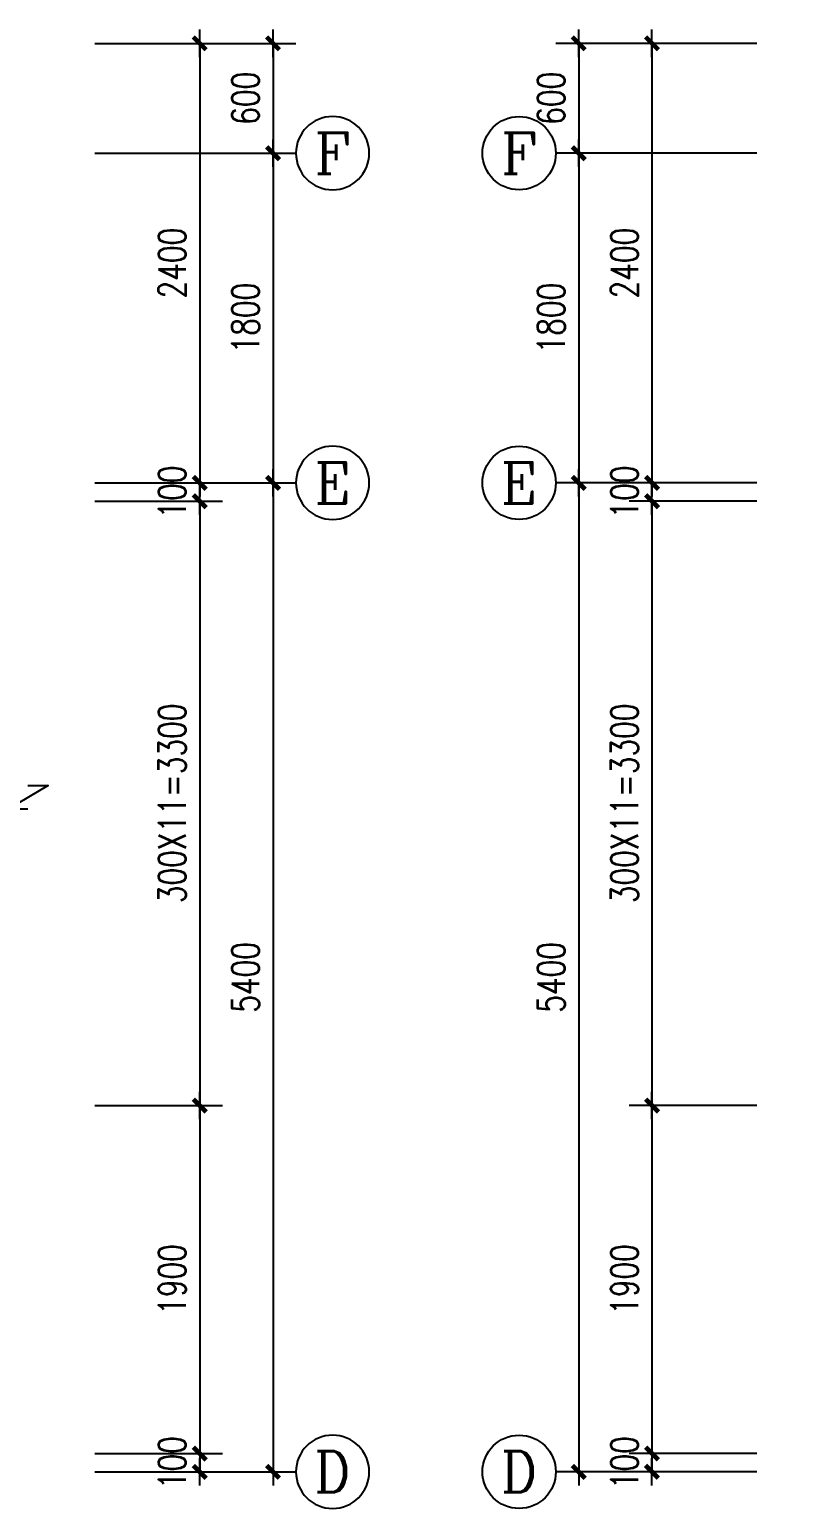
# Model space of a CAD drawing. Extents: x -105837 to 547563, y 466041 to 508041.
# Drawn here: x 326126 to 334363, y 481276 to 497426 of the extents above; entities that cross this region are included whole.
import ezdxf
from ezdxf.enums import TextEntityAlignment as Align

# ---------------------------------------------------------------- set-up
doc = ezdxf.new("R2010")
doc.units = 0
doc.header["$LTSCALE"] = 1000
doc.header["$MEASUREMENT"] = 0
doc.layers.get('0').update_dxf_attribs({"linetype": 'CONTINUOUS'})
doc.layers.get('DEFPOINTS').update_dxf_attribs({"linetype": 'CONTINUOUS'})
for name, color, linetype in [('AXIS', 3, 'CONTINUOUS'), ('AXIS_TEXT', 7, 'CONTINUOUS'), ('PUB_DIM', 3, 'CONTINUOUS')]:
    doc.layers.add(name, color=color, linetype=linetype)
doc.styles.add('COMPLEX', font='COMPLEX.shx')
doc.styles.add('DIM_FONT', font='SIMPLEX.shx', dxfattribs={"width": 0.75})
doc.dimstyles.new('DIMN', dxfattribs={"dimtxt": 300, "dimasz": 1, "dimexe": 250, "dimexo": 300, "dimgap": 150, "dimtad": 1, "dimdec": 0, "dimzin": 0, "dimdsep": 46, "dimtxsty": 'DIM_FONT', "dimblk": '_DIMX', "dimcen": 0.09, "dimclrt": 7, "dimadec": 0, "dimazin": 0, "dimtfac": 1, "dimtdec": 0, "dimtix": 1, "dimtmove": 2, "dimatfit": 3, "dimldrblk": '_DIMX', "dimfxl": 1, "dimtolj": 1, "dimtzin": 0, "dimarcsym": 0})

# ---------------------------------------------------------------- blocks, each defined once
blk = doc.blocks.new('_DIMX')
blk.add_line((-150, 0), (150, 0))
at = {"const_width": 50}
blk.add_lwpolyline([(-70, -70), (70, 70)], dxfattribs=at)
blk = doc.blocks.new('*D124')
at = {"layer": 'DEFPOINTS', "color": 0, "transparency": 16777216}
for p in [(326537, 485676), (326537, 481876), (327982, 481876)]:
    blk.add_point(p, dxfattribs=at)
at = {"layer": 'PUB_DIM', "color": 0, "lineweight": -2, "transparency": 16777216}
for p, q in [((326837, 485676), (328232, 485676)), ((327982, 485675), (327982, 481877)), ((326837, 481876), (328232, 481876))]:
    blk.add_line(p, q, dxfattribs=at)
for p, rotation in [((327982, 485676), 90), ((327982, 481876), 270)]:
    blk.add_blockref('_DIMX', p, dxfattribs=dict(at, rotation=rotation))
at = {"layer": 'PUB_DIM', "color": 7, "transparency": 16777216, "insert": (327682, 483776), "char_height": 300, "attachment_point": 5, "rotation": 90, "style": 'DIM_FONT'}
blk.add_mtext('\\A1;1900', dxfattribs=at)
blk = doc.blocks.new('*D125')
at = {"layer": 'DEFPOINTS', "color": 0, "transparency": 16777216}
for p in [(326537, 492476), (326537, 481676), (328782, 481676)]:
    blk.add_point(p, dxfattribs=at)
at = {"layer": 'PUB_DIM', "color": 0, "lineweight": -2, "transparency": 16777216}
for p, q in [((326837, 492476), (329032, 492476)), ((328782, 492475), (328782, 481677)), ((326837, 481676), (329032, 481676))]:
    blk.add_line(p, q, dxfattribs=at)
for p, rotation in [((328782, 492476), 90), ((328782, 481676), 270)]:
    blk.add_blockref('_DIMX', p, dxfattribs=dict(at, rotation=rotation))
at = {"layer": 'PUB_DIM', "color": 7, "transparency": 16777216, "insert": (328482, 487076), "char_height": 300, "attachment_point": 5, "rotation": 90, "style": 'DIM_FONT'}
blk.add_mtext('\\A1;5400', dxfattribs=at)
blk = doc.blocks.new('*D126')
at = {"layer": 'DEFPOINTS', "color": 0, "transparency": 16777216}
for p in [(326537, 481876), (326537, 481676), (327982, 481676)]:
    blk.add_point(p, dxfattribs=at)
at = {"layer": 'PUB_DIM', "color": 0, "lineweight": -2, "transparency": 16777216}
for p, q in [((326837, 481876), (328232, 481876)), ((327982, 481877), (327982, 481878)), ((327982, 481876), (327982, 481676)), ((326837, 481676), (328232, 481676)), ((327982, 481675), (327982, 481674))]:
    blk.add_line(p, q, dxfattribs=at)
for p, rotation in [((327982, 481876), 270), ((327982, 481676), 90)]:
    blk.add_blockref('_DIMX', p, dxfattribs=dict(at, rotation=rotation))
at = {"layer": 'PUB_DIM', "color": 7, "transparency": 16777216, "insert": (327682, 481776), "char_height": 300, "attachment_point": 5, "rotation": 90, "style": 'DIM_FONT'}
blk.add_mtext('\\A1;100', dxfattribs=at)
blk = doc.blocks.new('_axiso')
blk.add_circle((0, 0), 0.5)
at = {"layer": 'AXIS_TEXT', "style": 'COMPLEX', "width": 1.041667}
blk.add_attdef('A', text='', height=0.56, dxfattribs=at).set_placement((-0.25, -0.28), (0.25, -0.28), align=Align.FIT)
blk = doc.blocks.new('*D127')
at = {"layer": 'DEFPOINTS', "color": 0, "transparency": 16777216}
for p in [(326537, 497276), (326537, 492476), (327982, 492476)]:
    blk.add_point(p, dxfattribs=at)
at = {"layer": 'PUB_DIM', "color": 0, "lineweight": -2, "transparency": 16777216}
for p, q in [((326837, 497276), (328232, 497276)), ((327982, 497275), (327982, 492477)), ((326837, 492476), (328232, 492476))]:
    blk.add_line(p, q, dxfattribs=at)
for p, rotation in [((327982, 497276), 90), ((327982, 492476), 270)]:
    blk.add_blockref('_DIMX', p, dxfattribs=dict(at, rotation=rotation))
at = {"layer": 'PUB_DIM', "color": 7, "transparency": 16777216, "insert": (327682, 494876), "char_height": 300, "attachment_point": 5, "rotation": 90, "style": 'DIM_FONT'}
blk.add_mtext('\\A1;2400', dxfattribs=at)
blk = doc.blocks.new('*D128')
at = {"layer": 'DEFPOINTS', "color": 0, "transparency": 16777216}
for p in [(326537, 492476), (327982, 492476), (326537, 492276)]:
    blk.add_point(p, dxfattribs=at)
at = {"layer": 'PUB_DIM', "color": 0, "lineweight": -2, "transparency": 16777216}
for p, q in [((326837, 492476), (328232, 492476)), ((327982, 492477), (327982, 492478)), ((327982, 492276), (327982, 492476)), ((326837, 492276), (328232, 492276)), ((327982, 492275), (327982, 492274))]:
    blk.add_line(p, q, dxfattribs=at)
for p, rotation in [((327982, 492476), 270), ((327982, 492276), 90)]:
    blk.add_blockref('_DIMX', p, dxfattribs=dict(at, rotation=rotation))
at = {"layer": 'PUB_DIM', "color": 7, "transparency": 16777216, "insert": (327682, 492376), "char_height": 300, "attachment_point": 5, "rotation": 90, "style": 'DIM_FONT'}
blk.add_mtext('\\A1;100', dxfattribs=at)
blk = doc.blocks.new('*D129')
at = {"layer": 'DEFPOINTS', "color": 0, "transparency": 16777216}
for p in [(327337, 497276), (327337, 496076), (328782, 496076)]:
    blk.add_point(p, dxfattribs=at)
at = {"layer": 'PUB_DIM', "color": 0, "lineweight": -2, "transparency": 16777216}
for p, q in [((327637, 497276), (329032, 497276)), ((328782, 497275), (328782, 496077)), ((327637, 496076), (329032, 496076))]:
    blk.add_line(p, q, dxfattribs=at)
for p, rotation in [((328782, 497276), 90), ((328782, 496076), 270)]:
    blk.add_blockref('_DIMX', p, dxfattribs=dict(at, rotation=rotation))
at = {"layer": 'PUB_DIM', "color": 7, "transparency": 16777216, "insert": (328482, 496676), "char_height": 300, "attachment_point": 5, "rotation": 90, "style": 'DIM_FONT'}
blk.add_mtext('\\A1;600', dxfattribs=at)
blk = doc.blocks.new('*D130')
at = {"layer": 'DEFPOINTS', "color": 0, "transparency": 16777216}
for p in [(326537, 496076), (326537, 492476), (328782, 492476)]:
    blk.add_point(p, dxfattribs=at)
at = {"layer": 'PUB_DIM', "color": 0, "lineweight": -2, "transparency": 16777216}
for p, q in [((326837, 496076), (329032, 496076)), ((328782, 496075), (328782, 492477)), ((326837, 492476), (329032, 492476))]:
    blk.add_line(p, q, dxfattribs=at)
for p, rotation in [((328782, 496076), 90), ((328782, 492476), 270)]:
    blk.add_blockref('_DIMX', p, dxfattribs=dict(at, rotation=rotation))
at = {"layer": 'PUB_DIM', "color": 7, "transparency": 16777216, "insert": (328482, 494276), "char_height": 300, "attachment_point": 5, "rotation": 90, "style": 'DIM_FONT'}
blk.add_mtext('\\A1;1800', dxfattribs=at)
blk = doc.blocks.new('*D131')
at = {"layer": 'DEFPOINTS', "color": 0, "transparency": 16777216}
for p in [(326537, 492276), (326537, 485676), (327982, 485676)]:
    blk.add_point(p, dxfattribs=at)
at = {"layer": 'PUB_DIM', "color": 0, "lineweight": -2, "transparency": 16777216}
for p, q in [((326837, 492276), (328232, 492276)), ((327982, 492275), (327982, 485677)), ((326837, 485676), (328232, 485676))]:
    blk.add_line(p, q, dxfattribs=at)
for p, rotation in [((327982, 492276), 90), ((327982, 485676), 270)]:
    blk.add_blockref('_DIMX', p, dxfattribs=dict(at, rotation=rotation))
at = {"layer": 'PUB_DIM', "color": 7, "transparency": 16777216, "insert": (327682, 488976), "char_height": 300, "attachment_point": 5, "rotation": 90, "style": 'DIM_FONT'}
blk.add_mtext('\\A1;300X11=3300', dxfattribs=at)
blk = doc.blocks.new('*D157')
at = {"layer": 'DEFPOINTS', "color": 0, "transparency": 16777216}
for p in [(334363, 485676), (332918, 481876), (334363, 481876)]:
    blk.add_point(p, dxfattribs=at)
at = {"layer": 'PUB_DIM', "color": 0, "lineweight": -2, "transparency": 16777216}
for p, q in [((334063, 485676), (332668, 485676)), ((332918, 485675), (332918, 481877)), ((334063, 481876), (332668, 481876))]:
    blk.add_line(p, q, dxfattribs=at)
for p, rotation in [((332918, 485676), 90), ((332918, 481876), 270)]:
    blk.add_blockref('_DIMX', p, dxfattribs=dict(at, rotation=rotation))
at = {"layer": 'PUB_DIM', "color": 7, "transparency": 16777216, "insert": (332618, 483776), "char_height": 300, "attachment_point": 5, "rotation": 90, "style": 'DIM_FONT'}
blk.add_mtext('\\A1;1900', dxfattribs=at)
blk = doc.blocks.new('*D158')
at = {"layer": 'DEFPOINTS', "color": 0, "transparency": 16777216}
for p in [(334363, 492476), (332118, 481676), (334363, 481676)]:
    blk.add_point(p, dxfattribs=at)
at = {"layer": 'PUB_DIM', "color": 0, "lineweight": -2, "transparency": 16777216}
for p, q in [((334063, 492476), (331868, 492476)), ((332118, 492475), (332118, 481677)), ((334063, 481676), (331868, 481676))]:
    blk.add_line(p, q, dxfattribs=at)
for p, rotation in [((332118, 492476), 90), ((332118, 481676), 270)]:
    blk.add_blockref('_DIMX', p, dxfattribs=dict(at, rotation=rotation))
at = {"layer": 'PUB_DIM', "color": 7, "transparency": 16777216, "insert": (331818, 487076), "char_height": 300, "attachment_point": 5, "rotation": 90, "style": 'DIM_FONT'}
blk.add_mtext('\\A1;5400', dxfattribs=at)
blk = doc.blocks.new('*D159')
at = {"layer": 'DEFPOINTS', "color": 0, "transparency": 16777216}
for p in [(334363, 481876), (332918, 481676), (334363, 481676)]:
    blk.add_point(p, dxfattribs=at)
at = {"layer": 'PUB_DIM', "color": 0, "lineweight": -2, "transparency": 16777216}
for p, q in [((334063, 481876), (332668, 481876)), ((332918, 481877), (332918, 481878)), ((332918, 481876), (332918, 481676)), ((334063, 481676), (332668, 481676)), ((332918, 481675), (332918, 481674))]:
    blk.add_line(p, q, dxfattribs=at)
for p, rotation in [((332918, 481876), 270), ((332918, 481676), 90)]:
    blk.add_blockref('_DIMX', p, dxfattribs=dict(at, rotation=rotation))
at = {"layer": 'PUB_DIM', "color": 7, "transparency": 16777216, "insert": (332618, 481776), "char_height": 300, "attachment_point": 5, "rotation": 90, "style": 'DIM_FONT'}
blk.add_mtext('\\A1;100', dxfattribs=at)
blk = doc.blocks.new('*D160')
at = {"layer": 'DEFPOINTS', "color": 0, "transparency": 16777216}
for p in [(334363, 497276), (332918, 492476), (334363, 492476)]:
    blk.add_point(p, dxfattribs=at)
at = {"layer": 'PUB_DIM', "color": 0, "lineweight": -2, "transparency": 16777216}
for p, q in [((334063, 497276), (332668, 497276)), ((332918, 497275), (332918, 492477)), ((334063, 492476), (332668, 492476))]:
    blk.add_line(p, q, dxfattribs=at)
for p, rotation in [((332918, 497276), 90), ((332918, 492476), 270)]:
    blk.add_blockref('_DIMX', p, dxfattribs=dict(at, rotation=rotation))
at = {"layer": 'PUB_DIM', "color": 7, "transparency": 16777216, "insert": (332618, 494876), "char_height": 300, "attachment_point": 5, "rotation": 90, "style": 'DIM_FONT'}
blk.add_mtext('\\A1;2400', dxfattribs=at)
blk = doc.blocks.new('*D161')
at = {"layer": 'DEFPOINTS', "color": 0, "transparency": 16777216}
for p in [(332918, 492476), (334363, 492476), (334363, 492276)]:
    blk.add_point(p, dxfattribs=at)
at = {"layer": 'PUB_DIM', "color": 0, "lineweight": -2, "transparency": 16777216}
for p, q in [((334063, 492476), (332668, 492476)), ((332918, 492477), (332918, 492478)), ((332918, 492276), (332918, 492476)), ((334063, 492276), (332668, 492276)), ((332918, 492275), (332918, 492274))]:
    blk.add_line(p, q, dxfattribs=at)
for p, rotation in [((332918, 492476), 270), ((332918, 492276), 90)]:
    blk.add_blockref('_DIMX', p, dxfattribs=dict(at, rotation=rotation))
at = {"layer": 'PUB_DIM', "color": 7, "transparency": 16777216, "insert": (332618, 492376), "char_height": 300, "attachment_point": 5, "rotation": 90, "style": 'DIM_FONT'}
blk.add_mtext('\\A1;100', dxfattribs=at)
blk = doc.blocks.new('*D162')
at = {"layer": 'DEFPOINTS', "color": 0, "transparency": 16777216}
for p in [(334363, 496076), (332118, 492476), (334363, 492476)]:
    blk.add_point(p, dxfattribs=at)
at = {"layer": 'PUB_DIM', "color": 0, "lineweight": -2, "transparency": 16777216}
for p, q in [((334063, 496076), (331868, 496076)), ((332118, 496075), (332118, 492477)), ((334063, 492476), (331868, 492476))]:
    blk.add_line(p, q, dxfattribs=at)
for p, rotation in [((332118, 496076), 90), ((332118, 492476), 270)]:
    blk.add_blockref('_DIMX', p, dxfattribs=dict(at, rotation=rotation))
at = {"layer": 'PUB_DIM', "color": 7, "transparency": 16777216, "insert": (331818, 494276), "char_height": 300, "attachment_point": 5, "rotation": 90, "style": 'DIM_FONT'}
blk.add_mtext('\\A1;1800', dxfattribs=at)
blk = doc.blocks.new('*D163')
at = {"layer": 'DEFPOINTS', "color": 0, "transparency": 16777216}
for p in [(334363, 492276), (332918, 485676), (334363, 485676)]:
    blk.add_point(p, dxfattribs=at)
at = {"layer": 'PUB_DIM', "color": 0, "lineweight": -2, "transparency": 16777216}
for p, q in [((334063, 492276), (332668, 492276)), ((332918, 492275), (332918, 485677)), ((334063, 485676), (332668, 485676))]:
    blk.add_line(p, q, dxfattribs=at)
for p, rotation in [((332918, 492276), 90), ((332918, 485676), 270)]:
    blk.add_blockref('_DIMX', p, dxfattribs=dict(at, rotation=rotation))
at = {"layer": 'PUB_DIM', "color": 7, "transparency": 16777216, "insert": (332618, 488976), "char_height": 300, "attachment_point": 5, "rotation": 90, "style": 'DIM_FONT'}
blk.add_mtext('\\A1;300X11=3300', dxfattribs=at)
blk = doc.blocks.new('*D164')
at = {"layer": 'DEFPOINTS', "color": 0, "transparency": 16777216}
for p in [(333563, 497276), (332118, 496076), (333563, 496076)]:
    blk.add_point(p, dxfattribs=at)
at = {"layer": 'PUB_DIM', "color": 0, "lineweight": -2, "transparency": 16777216}
for p, q in [((333263, 497276), (331868, 497276)), ((332118, 497275), (332118, 496077)), ((333263, 496076), (331868, 496076))]:
    blk.add_line(p, q, dxfattribs=at)
for p, rotation in [((332118, 497276), 90), ((332118, 496076), 270)]:
    blk.add_blockref('_DIMX', p, dxfattribs=dict(at, rotation=rotation))
at = {"layer": 'PUB_DIM', "color": 7, "transparency": 16777216, "insert": (331818, 496676), "char_height": 300, "attachment_point": 5, "rotation": 90, "style": 'DIM_FONT'}
blk.add_mtext('\\A1;600', dxfattribs=at)

msp = doc.modelspace()

# ---------------------------------------------------------------- linework, layer by layer
at = {"color": 23}
msp.add_lwpolyline([(326104.69409, 489169.97914), (326327.70977, 489169.97914), (325897.5968, 488915.64968), (326104.69409, 488915.64968)], dxfattribs=at)

# ---------------------------------------------------------------- block references
at = {"layer": 'AXIS'}
ref = msp.add_blockref('_axiso', (329432.40276, 496076.33465), dxfattribs=dict(at, xscale=-800, yscale=800, zscale=800))
ref.add_attrib('A', 'F', dxfattribs={"layer": 'AXIS_TEXT', "height": 448, "style": 'COMPLEX', "width": 1.171875}).set_placement((329232.40276, 495852.33465), (329632.40276, 495852.33465), align=Align.FIT)
ref = msp.add_blockref('_axiso', (331467.95818, 496076.33465), dxfattribs=dict(at, xscale=800, yscale=800, zscale=800))
ref.add_attrib('A', 'F', dxfattribs={"layer": 'AXIS_TEXT', "height": 448, "style": 'COMPLEX', "width": 1.171875}).set_placement((331267.95818, 495852.33465), (331667.95818, 495852.33465), align=Align.FIT)
ref = msp.add_blockref('_axiso', (329432.40276, 492476.33465), dxfattribs=dict(at, xscale=-800, yscale=800, zscale=800))
ref.add_attrib('A', 'E', dxfattribs={"layer": 'AXIS_TEXT', "height": 448, "style": 'COMPLEX', "width": 1.171875}).set_placement((329232.40276, 492252.33465), (329632.40276, 492252.33465), align=Align.FIT)
ref = msp.add_blockref('_axiso', (331467.95818, 492476.33465), dxfattribs=dict(at, xscale=800, yscale=800, zscale=800))
ref.add_attrib('A', 'E', dxfattribs={"layer": 'AXIS_TEXT', "height": 448, "style": 'COMPLEX', "width": 1.171875}).set_placement((331267.95818, 492252.33465), (331667.95818, 492252.33465), align=Align.FIT)
ref = msp.add_blockref('_axiso', (329432.40276, 481676.33465), dxfattribs=dict(at, xscale=-800, yscale=800, zscale=800))
ref.add_attrib('A', 'D', dxfattribs={"layer": 'AXIS_TEXT', "height": 448, "style": 'COMPLEX', "width": 1.102941}).set_placement((329232.40276, 481452.33465), (329632.40276, 481452.33465), align=Align.FIT)
ref = msp.add_blockref('_axiso', (331467.95818, 481676.33465), dxfattribs=dict(at, xscale=800, yscale=800, zscale=800))
ref.add_attrib('A', 'D', dxfattribs={"layer": 'AXIS_TEXT', "height": 448, "style": 'COMPLEX', "width": 1.102941}).set_placement((331267.95818, 481452.33465), (331667.95818, 481452.33465), align=Align.FIT)

# ---------------------------------------------------------------- dimensions: what is measured, and where the dimension line sits
at = {"layer": 'PUB_DIM'}
for p1, p2, distance, picture, middle in [((326537.33236, 497276.33465), (326537.33236, 492476.33465), 1445.07039, '*D127', (327682.40276, 494876.33465)), ((327337.33236, 497276.33465), (327337.33236, 496076.33465), 1445.07039, '*D129', (328482.40276, 496676.33465)), ((333563.02857, 497276.33465), (333563.02857, 496076.33465), -1445.07039, '*D164', (331817.95818, 496676.33465)), ((334363.02857, 497276.33465), (334363.02857, 492476.33465), -1445.07039, '*D160', (332617.95818, 494876.33465)), ((326537.33236, 496076.33465), (326537.33236, 492476.33465), 2245.07039, '*D130', (328482.40276, 494276.33465)), ((334363.02857, 496076.33465), (334363.02857, 492476.33465), -2245.07039, '*D162', (331817.95818, 494276.33465)), ((326537.33236, 492276.33465), (326537.33236, 492476.33465), -1445.07039, '*D128', (327682.40276, 492376.33465)), ((326537.33236, 492476.33465), (326537.33236, 481676.33465), 2245.07039, '*D125', (328482.40276, 487076.33465)), ((334363.02857, 492476.33465), (334363.02857, 481676.33465), -2245.07039, '*D158', (331817.95818, 487076.33465)), ((334363.02857, 492276.33465), (334363.02857, 492476.33465), 1445.07039, '*D161', (332617.95818, 492376.33465)), ((326537.33236, 485676.33465), (326537.33236, 481876.33465), 1445.07039, '*D124', (327682.40276, 483776.33465)), ((334363.02857, 485676.33465), (334363.02857, 481876.33465), -1445.07039, '*D157', (332617.95818, 483776.33465)), ((326537.33236, 481876.33465), (326537.33236, 481676.33465), 1445.07039, '*D126', (327682.40276, 481776.33465)), ((334363.02857, 481876.33465), (334363.02857, 481676.33465), -1445.07039, '*D159', (332617.95818, 481776.33465))]:
    dim = msp.add_aligned_dim(p1=p1, p2=p2, distance=distance, dimstyle='DIMN', override={"dimlfac": 0.5}, dxfattribs=at)
    dim.commit()
    dim.dimension.update_dxf_attribs({"geometry": picture, "text_midpoint": middle})
for p1, p2, distance, picture, middle in [((326537.33236, 492276.33465), (326537.33236, 485676.33465), 1445.07039, '*D131', (327682.40276, 488976.33465)), ((334363.02857, 492276.33465), (334363.02857, 485676.33465), -1445.07039, '*D163', (332617.95818, 488976.33465))]:
    dim = msp.add_aligned_dim(p1=p1, p2=p2, distance=distance, text='300X11=3300', dimstyle='DIMN', override={"dimlfac": 0.5}, dxfattribs=at)
    dim.commit()
    dim.dimension.update_dxf_attribs({"geometry": picture, "text_midpoint": middle})

doc.saveas('drawing.dxf')
